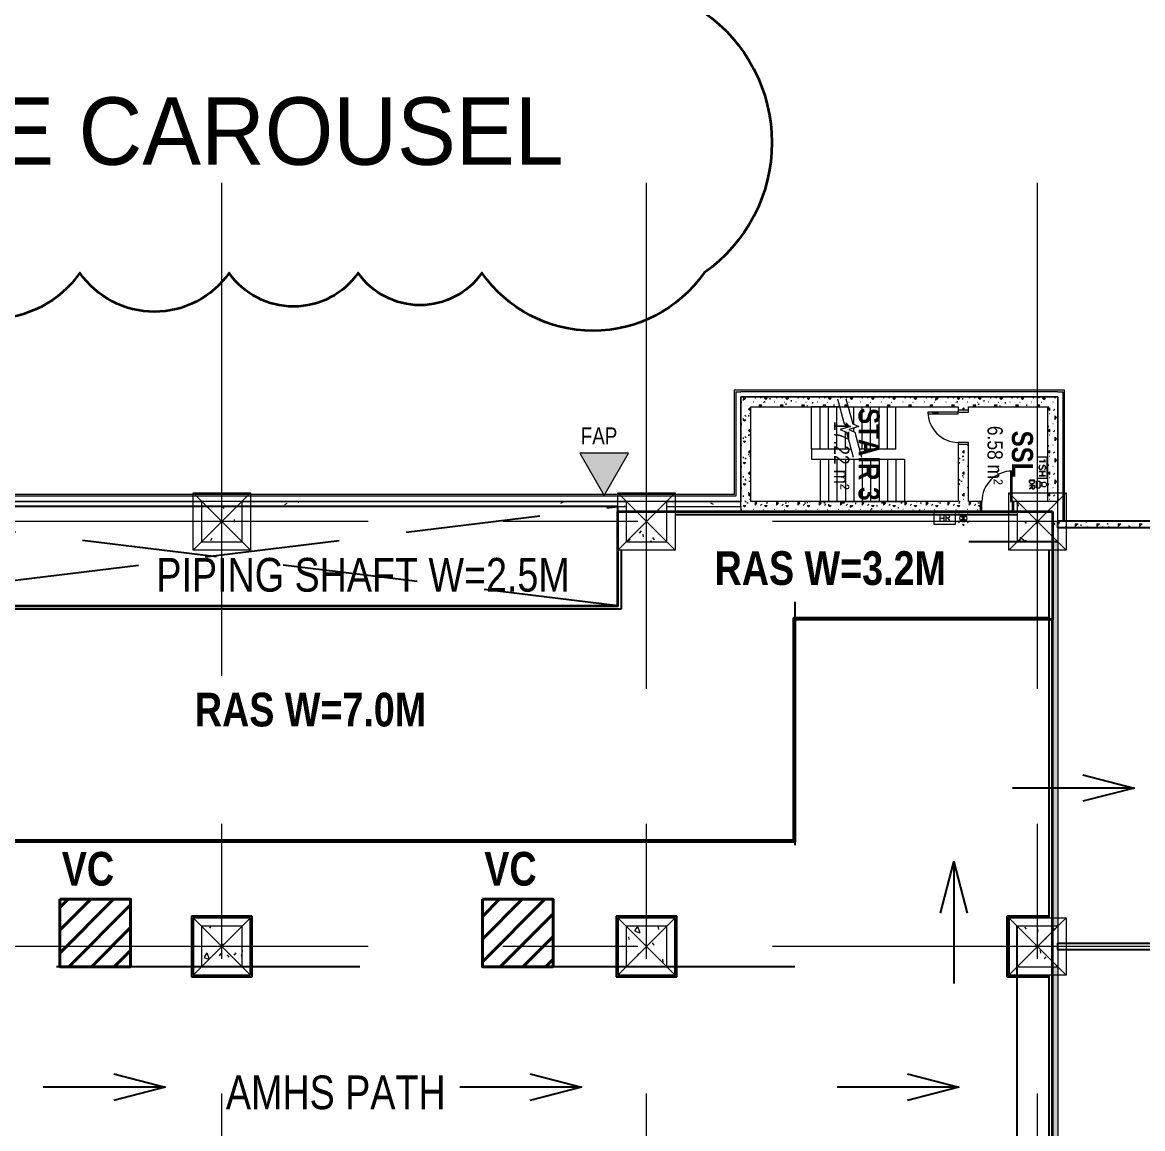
# Model space of a CAD drawing. Extents: x -14231 to 516634, y -267190 to 70805.
# Drawn here: x 451998 to 485231, y -78894 to -46091 of the extents above; entities that cross this region are included whole.
import ezdxf

# ---------------------------------------------------------------- set-up
doc = ezdxf.new("R2010")
doc.units = 0
doc.header["$LTSCALE"] = 8
for name, pattern in [('IDA - Grid Line', [3500, 2000, -500, 500, -500]), ('IDA - Hidden 065', [537.5, 375, -162.5]), ('IDA - Hidden 2-1', [750, 500, -250]), ('Overhead', [992.1875, 595.3125, -396.875])]:
    doc.linetypes.add(name, pattern=pattern)
doc.layers.get('0').update_dxf_attribs({"color": 1, "linetype": 'CONTINUOUS'})
for name, color, linetype in [('0-1.7M Column', 254, 'CONTINUOUS'), ('0-T100单抗岩棉库板H10000', 21, 'CONTINUOUS'), ('0-T100非抗岩棉库板H10000', 1, 'CONTINUOUS'), ('0-T50单抗铝蜂巢库板H5000', 3, 'CONTINUOUS'), ('00-MEP Layout', 7, 'CONTINUOUS'), ('Ceiling FL+5000', 150, 'CONTINUOUS'), ('CTCI', 4, 'CONTINUOUS')]:
    doc.layers.add(name, color=color, linetype=linetype)
for name, color, linetype, lineweight in [('A-_--------_-D0', 7, 'CONTINUOUS', 9), ('A-_--------_A', 7, 'CONTINUOUS', 9), ('A-_ANOTGRID_E', 7, 'CONTINUOUS', 9), ('A-_DOOR----_E', 7, 'CONTINUOUS', 9), ('A-_FIREEQPM_E', 7, 'CONTINUOUS', 9), ('A-_FLOR----_E', 7, 'CONTINUOUS', 9), ('A-_ROOMNAME_A', 7, 'CONTINUOUS', 9), ('A-_STRC----_E', 7, 'CONTINUOUS', 9), ('A-_WALL----_E', 7, 'CONTINUOUS', 9), ('A-_WALL----_H', 7, 'CONTINUOUS', 9), ('A-COLN----_E', 7, 'CONTINUOUS', 9), ('A-COLN----_E1', 7, 'CONTINUOUS', 9), ('Mechanical Equipment', 7, 'CONTINUOUS', 9)]:
    doc.layers.add(name, color=color, linetype=linetype, lineweight=lineweight)
doc.styles.add('Arial', font='arial.ttf', dxfattribs={"width": 0.8, "height": 0.25})
doc.styles.add('Arial Narrow', font='ARIALN.TTF', dxfattribs={"height": 0.2})
doc.styles.add('Arial Narrow_2', font='ARIALN.TTF', dxfattribs={"width": 0.8, "height": 0.22})
doc.styles.add('Arial Narrow_3', font='ARIALN.TTF', dxfattribs={"height": 0.35})
doc.styles.add('Arial Narrow_B_3', font='ARIALNB.TTF', dxfattribs={"height": 2.6})
doc.styles.add('Site Area', font='arial.ttf', dxfattribs={"width": 0.8})
doc.dimstyles.new('IDA_-_Arial_-_2_5mm_-_Black_-_Diagonal', dxfattribs={"dimscale": 304.8, "dimtxt": 639.644359, "dimasz": 0.82021, "dimexe": 0.82021, "dimexo": 0.82021, "dimgap": 0, "dimtad": 1, "dimdec": 0, "dimzin": 0, "dimdsep": 46, "dimtxsty": 'Arial Narrow_2', "dimblk1": 'OBLIQUE', "dimblk2": 'OBLIQUE', "dimsah": 1, "dimcen": 0.09, "dimdle": 0.82021, "dimazin": 0, "dimtfac": 1, "dimtdec": 4, "dimtix": 1, "dimtmove": 0, "dimatfit": 3, "dimfxl": 1, "dimtvp": 1, "dimtolj": 1, "dimtzin": 0, "dimarcsym": 2})
pattern_1 = [(270, (69356.9, 806163.47), (508, -2032), [83.82, -1440.18, 83.82, -1440.18, -8128]), (270, (69356.9, 806163.47), (508, -2032), [-3048, 83.82, -2964.18, 83.82, -1440.18, -3556]), (270, (69356.9, 806163.47), (508, -2032), [-7620, 83.82, -932.18, 83.82, -2456.18]), (30, (69610.9, 805401.47), (1505.76362, 1455.9409), [83.82, -1440.18, 83.82, -1440.18, -8128]), (30, (69610.9, 805401.47), (1505.76362, 1455.9409), [-3048, 83.82, -2964.18, 83.82, -1440.18, -3556]), (30, (69610.9, 805401.47), (1505.76362, 1455.9409), [-7620, 83.82, -932.18, 83.82, -2456.18]), (150, (70626.9, 805147.47), (-2013.76362, 576.0591), [83.82, -1440.18, 83.82, -1440.18, -8128]), (150, (70626.9, 805147.47), (-2013.76362, 576.0591), [-3048, 83.82, -2964.18, 83.82, -1440.18, -3556]), (150, (70626.9, 805147.47), (-2013.76362, 576.0591), [-7620, 83.82, -932.18, 83.82, -2456.18])]
pattern_2 = [(270, (69356.9, 806163.47), (635, -635), [79.375, -555.625]), (360, (69356.9, 806163.47), (635, 635), [79.375, -555.625]), (45, (69356.9, 806084.1), (1e-13, 635.00027), [112.253, -785.772]), (270, (69714.1, 806084.1), (635, -635), [79.375, -555.625]), (315, (69674.4, 806044.4), (635.00027, -1e-13), [56.127, -841.899]), (45, (69674.4, 806044.4), (1e-13, 635.00027), [56.127, -841.899]), (270, (69872.84, 805845.97), (635, -635), [112.253, -522.747]), (315, (69872.84, 805845.97), (635.00027, -1e-13), [79.375, -818.651]), (45, (69872.84, 805733.7), (1e-13, 635.00027), [79.375, -818.651]), (360, (69515.66, 805726.9), (635, 635), [79.375, -555.625]), (315, (69515.66, 805726.9), (635.00027, -1e-13), [56.127, -841.899]), (45, (69555.34, 805687.2), (1e-13, 635.00027), [56.127, -841.899]), (270, (69515.66, 806084.1), (635, -635), [39.687, -531.812]), (270, (69674.4, 805607.84), (635, -635), [39.687, -531.812]), (360, (69753.8, 805806.3), (635, 635), [39.687, -531.813]), (45, (69396.6, 805726.9), (1e-13, 635.00027), [56.127, -841.899]), (45, (69833.16, 806004.7), (1e-13, 635.00027), [56.127, -841.899]), (315, (69565.27, 805865.8), (635.00027, -1e-13), [56.127, -841.899]), (360, (69436.3, 805945.2), (635, 635), [9.922, -625.078]), (360, (69704.2, 805915.4), (635, 635), [9.922, -625.078]), (360, (69813.3, 805617.76), (635, 635), [9.922, -625.078]), (360, (69476, 805607.84), (635, 635), [9.922, -625.078])]

# ---------------------------------------------------------------- blocks, each defined once
blk = doc.blocks.new('IDA - Rectangle Column - 1200W X 1200D-10000915-PH1 LEVEL 3 - PROBE')
at = {"layer": 'A-COLN----_E1'}
h = blk.add_hatch(dxfattribs=at)
h.set_pattern_fill('FP_58', color=256, style=0, pattern_type=2)
h.set_pattern_definition([(50, (-867057.2, -412756.1), (1821.8403, -159.3907), [190.5, -2095.5]), (355, (-867057.2, -412756.1), (-352.428, 1910.5674), [152.4, -1676.4]), (100.451, (-866905.4, -412769.4), (1469.4262, 1751.166), [161.9, -1780.901]), (46.184, (-867057.2, -412248.1), (2710.791, -420.428), [285.75, -3143.25]), (96.636, (-866831.3, -412283.2), (2374.0256, 2474.276), [242.85, -2671.351]), (351.184, (-867057.2, -412248), (2374.05, 2474.2525), [228.6, -2514.6]), (21, (-866803.2, -412375.1), (1516.1442, -1022.6516), [190.5, -2095.5]), (326, (-866803.2, -412375.1), (618.021, 1841.8805), [152.4, -1676.4]), (71.451, (-866676.8, -412460.3), (2134.1713, 819.2124), [161.9, -1780.901]), (37.5, (-867057.2, -412756.1), (30.88603, 845.5504), [83.82, -1572.26, 83.82, -3300.73]), (37.5, (-867057.2, -412756.1), (30.88603, 845.5504), [-1739.9, -1617.98, 83.82, -1598.93]), (7.5, (-867057.2, -412756.1), (668.1966, 1001.80575), [83.82, -886.46, 83.82, -1534.16, -641.35]), (7.5, (-867057.2, -412756.1), (668.1966, 1001.80575), [-2588.26, 83.82, -557.53]), (327.5, (-867623.6, -412756.1), (1355.90933, -57.2896), [83.82, -551.18, 83.82, -4526.28]), (327.5, (-867623.6, -412756.1), (1355.90933, -57.2896), [-718.82, -1897.38, 83.82, -2545.08]), (317.5, (-867877.6, -412756.1), (1481.2932, 254.2664), [83.82, -741.68, 83.82, -3098.8]), (317.5, (-867877.6, -412756.1), (1481.2932, 254.2664), [-909.32, -1231.9, 83.82, -1783.08])])
h.paths.add_polyline_path([(600, -600), (600, 600), (-600, 600), (-600, -600), (-271, -600)])
at = {"layer": 'A-COLN----_E'}
for p, q in [((-20, 600), (-600, 600)), ((-600, 600), (-600, -600)), ((600, -600), (600, 600)), ((-600, -600), (600, -600))]:
    blk.add_line(p, q, dxfattribs=at)
blk = doc.blocks.new('IDA - Rectangle Column - 1200W X 1200D-V63-PH1 LEVEL 3 - PROBE')
at = {"layer": 'A-COLN----_E1'}
h = blk.add_hatch(dxfattribs=at)
h.set_pattern_fill('FP_59', color=256, style=0, pattern_type=2)
h.set_pattern_definition([(50, (-879657.2, -412756.1), (1821.8403, -159.3907), [190.5, -2095.5]), (355, (-879657.2, -412756.1), (-352.428, 1910.5674), [152.4, -1676.4]), (100.451, (-879505.4, -412769.4), (1469.4262, 1751.166), [161.9, -1780.901]), (46.184, (-879657.2, -412248.1), (2710.791, -420.428), [285.75, -3143.25]), (96.636, (-879431.3, -412283.2), (2374.0256, 2474.276), [242.85, -2671.351]), (351.184, (-879657.2, -412248), (2374.05, 2474.2525), [228.6, -2514.6]), (21, (-879403.2, -412375.1), (1516.1442, -1022.6516), [190.5, -2095.5]), (326, (-879403.2, -412375.1), (618.021, 1841.8805), [152.4, -1676.4]), (71.451, (-879276.8, -412460.3), (2134.1713, 819.2124), [161.9, -1780.901]), (37.5, (-879657.2, -412756.1), (30.88603, 845.5504), [83.82, -1572.26, 83.82, -3300.73]), (37.5, (-879657.2, -412756.1), (30.88603, 845.5504), [-1739.9, -1617.98, 83.82, -1598.93]), (7.5, (-879657.2, -412756.1), (668.1966, 1001.80575), [83.82, -886.46, 83.82, -1534.16, -641.35]), (7.5, (-879657.2, -412756.1), (668.1966, 1001.80575), [-2588.26, 83.82, -557.53]), (327.5, (-880223.6, -412756.1), (1355.90933, -57.2896), [83.82, -551.18, 83.82, -4526.28]), (327.5, (-880223.6, -412756.1), (1355.90933, -57.2896), [-718.82, -1897.38, 83.82, -2545.08]), (317.5, (-880477.6, -412756.1), (1481.2932, 254.2664), [83.82, -741.68, 83.82, -3098.8]), (317.5, (-880477.6, -412756.1), (1481.2932, 254.2664), [-909.32, -1231.9, 83.82, -1783.08])])
h.paths.add_polyline_path([(600, -600), (600, 600), (-600, 600), (-600, -600)])
at = {"layer": 'A-COLN----_E'}
for p, q in [((-600, 600), (-600, -600)), ((600, -600), (600, 600)), ((-600, -600), (600, -600))]:
    blk.add_line(p, q, dxfattribs=at)
blk = doc.blocks.new('IDA - Rectangle Column - 1200W X 1200D-V64-PH1 LEVEL 3 - PROBE')
at = {"layer": 'A-COLN----_E1'}
h = blk.add_hatch(dxfattribs=at)
h.set_pattern_fill('FP_60', color=256, style=0, pattern_type=2)
h.set_pattern_definition([(50, (-867057.2, -401156.1), (1821.8403, -159.3907), [190.5, -2095.5]), (355, (-867057.2, -401156.1), (-352.428, 1910.5674), [152.4, -1676.4]), (100.451, (-866905.4, -401169.4), (1469.4262, 1751.166), [161.9, -1780.901]), (46.184, (-867057.2, -400648.1), (2710.791, -420.428), [285.75, -3143.25]), (96.636, (-866831.3, -400683.2), (2374.0256, 2474.276), [242.85, -2671.351]), (351.184, (-867057.2, -400648), (2374.05, 2474.2525), [228.6, -2514.6]), (21, (-866803.2, -400775.1), (1516.1442, -1022.6516), [190.5, -2095.5]), (326, (-866803.2, -400775.1), (618.021, 1841.8805), [152.4, -1676.4]), (71.451, (-866676.8, -400860.3), (2134.1713, 819.2124), [161.9, -1780.901]), (37.5, (-867057.2, -401156.1), (30.88603, 845.5504), [83.82, -1572.26, 83.82, -3300.73]), (37.5, (-867057.2, -401156.1), (30.88603, 845.5504), [-1739.9, -1617.98, 83.82, -1598.93]), (7.5, (-867057.2, -401156.1), (668.1966, 1001.80575), [83.82, -886.46, 83.82, -1534.16, -641.35]), (7.5, (-867057.2, -401156.1), (668.1966, 1001.80575), [-2588.26, 83.82, -557.53]), (327.5, (-867623.6, -401156.1), (1355.90933, -57.2896), [83.82, -551.18, 83.82, -4526.28]), (327.5, (-867623.6, -401156.1), (1355.90933, -57.2896), [-718.82, -1897.38, 83.82, -2545.08]), (317.5, (-867877.6, -401156.1), (1481.2932, 254.2664), [83.82, -741.68, 83.82, -3098.8]), (317.5, (-867877.6, -401156.1), (1481.2932, 254.2664), [-909.32, -1231.9, 83.82, -1783.08])])
h.paths.add_polyline_path([(600, -600), (600, 600), (-600, 600), (-600, -600)])
at = {"layer": 'A-COLN----_E'}
for p, q in [((600, 600), (-600, 600)), ((-600, 600), (-600, -600)), ((600, -600), (600, 600)), ((-600, -600), (600, -600))]:
    blk.add_line(p, q, dxfattribs=at)
blk = doc.blocks.new('IDA - Rectangle Column - 1200W X 1200D-V65-PH1 LEVEL 3 - PROBE')
at = {"layer": 'A-COLN----_E1'}
h = blk.add_hatch(dxfattribs=at)
h.set_pattern_fill('FP_61', color=256, style=0, pattern_type=2)
h.set_pattern_definition([(50, (-879657.2, -401156.1), (1821.8403, -159.3907), [190.5, -2095.5]), (355, (-879657.2, -401156.1), (-352.428, 1910.5674), [152.4, -1676.4]), (100.451, (-879505.4, -401169.4), (1469.4262, 1751.166), [161.9, -1780.901]), (46.184, (-879657.2, -400648.1), (2710.791, -420.428), [285.75, -3143.25]), (96.636, (-879431.3, -400683.2), (2374.0256, 2474.276), [242.85, -2671.351]), (351.184, (-879657.2, -400648), (2374.05, 2474.2525), [228.6, -2514.6]), (21, (-879403.2, -400775.1), (1516.1442, -1022.6516), [190.5, -2095.5]), (326, (-879403.2, -400775.1), (618.021, 1841.8805), [152.4, -1676.4]), (71.451, (-879276.8, -400860.3), (2134.1713, 819.2124), [161.9, -1780.901]), (37.5, (-879657.2, -401156.1), (30.88603, 845.5504), [83.82, -1572.26, 83.82, -3300.73]), (37.5, (-879657.2, -401156.1), (30.88603, 845.5504), [-1739.9, -1617.98, 83.82, -1598.93]), (7.5, (-879657.2, -401156.1), (668.1966, 1001.80575), [83.82, -886.46, 83.82, -1534.16, -641.35]), (7.5, (-879657.2, -401156.1), (668.1966, 1001.80575), [-2588.26, 83.82, -557.53]), (327.5, (-880223.6, -401156.1), (1355.90933, -57.2896), [83.82, -551.18, 83.82, -4526.28]), (327.5, (-880223.6, -401156.1), (1355.90933, -57.2896), [-718.82, -1897.38, 83.82, -2545.08]), (317.5, (-880477.6, -401156.1), (1481.2932, 254.2664), [83.82, -741.68, 83.82, -3098.8]), (317.5, (-880477.6, -401156.1), (1481.2932, 254.2664), [-909.32, -1231.9, 83.82, -1783.08])])
h.paths.add_polyline_path([(600, -600), (600, 600), (-600, 600), (-600, -600)])
at = {"layer": 'A-COLN----_E'}
for p, q in [((600, 600), (-600, 600)), ((-600, 600), (-600, -600)), ((600, -600), (600, 600)), ((-600, -600), (600, -600))]:
    blk.add_line(p, q, dxfattribs=at)
blk = doc.blocks.new('IDA - Rectangle Column - 1200W X 1200D-V66-PH1 LEVEL 3 - PROBE')
at = {"layer": 'A-COLN----_E1'}
h = blk.add_hatch(dxfattribs=at)
h.set_pattern_fill('FP_62', color=256, style=0, pattern_type=2)
h.set_pattern_definition([(50, (-867057.2, -388556.1), (1821.8403, -159.3907), [190.5, -2095.5]), (355, (-867057.2, -388556.1), (-352.428, 1910.5674), [152.4, -1676.4]), (100.451, (-866905.4, -388569.4), (1469.4262, 1751.166), [161.9, -1780.901]), (46.184, (-867057.2, -388048.1), (2710.791, -420.428), [285.75, -3143.25]), (96.636, (-866831.3, -388083.2), (2374.0256, 2474.276), [242.85, -2671.351]), (351.184, (-867057.2, -388048), (2374.05, 2474.2525), [228.6, -2514.6]), (21, (-866803.2, -388175.1), (1516.1442, -1022.6516), [190.5, -2095.5]), (326, (-866803.2, -388175.1), (618.021, 1841.8805), [152.4, -1676.4]), (71.451, (-866676.8, -388260.3), (2134.1713, 819.2124), [161.9, -1780.901]), (37.5, (-867057.2, -388556.1), (30.88603, 845.5504), [83.82, -1572.26, 83.82, -3300.73]), (37.5, (-867057.2, -388556.1), (30.88603, 845.5504), [-1739.9, -1617.98, 83.82, -1598.93]), (7.5, (-867057.2, -388556.1), (668.1966, 1001.80575), [83.82, -886.46, 83.82, -1534.16, -641.35]), (7.5, (-867057.2, -388556.1), (668.1966, 1001.80575), [-2588.26, 83.82, -557.53]), (327.5, (-867623.6, -388556.1), (1355.90933, -57.2896), [83.82, -551.18, 83.82, -4526.28]), (327.5, (-867623.6, -388556.1), (1355.90933, -57.2896), [-718.82, -1897.38, 83.82, -2545.08]), (317.5, (-867877.6, -388556.1), (1481.2932, 254.2664), [83.82, -741.68, 83.82, -3098.8]), (317.5, (-867877.6, -388556.1), (1481.2932, 254.2664), [-909.32, -1231.9, 83.82, -1783.08])])
h.paths.add_polyline_path([(600, -600), (600, 600), (-600, 600), (-600, -600)])
at = {"layer": 'A-COLN----_E'}
for p, q in [((600, 600), (-600, 600)), ((-600, 600), (-600, -600)), ((600, -600), (600, 600)), ((-600, -600), (600, -600))]:
    blk.add_line(p, q, dxfattribs=at)
blk = doc.blocks.new('IDA - Rectangle Column - 1200W X 1200D-V67-PH1 LEVEL 3 - PROBE')
at = {"layer": 'A-COLN----_E1'}
h = blk.add_hatch(dxfattribs=at)
h.set_pattern_fill('FP_63', color=256, style=0, pattern_type=2)
h.set_pattern_definition([(50, (-879657.2, -388556.1), (1821.8403, -159.3907), [190.5, -2095.5]), (355, (-879657.2, -388556.1), (-352.428, 1910.5674), [152.4, -1676.4]), (100.451, (-879505.4, -388569.4), (1469.4262, 1751.166), [161.9, -1780.901]), (46.184, (-879657.2, -388048.1), (2710.791, -420.428), [285.75, -3143.25]), (96.636, (-879431.3, -388083.2), (2374.0256, 2474.276), [242.85, -2671.351]), (351.184, (-879657.2, -388048), (2374.05, 2474.2525), [228.6, -2514.6]), (21, (-879403.2, -388175.1), (1516.1442, -1022.6516), [190.5, -2095.5]), (326, (-879403.2, -388175.1), (618.021, 1841.8805), [152.4, -1676.4]), (71.451, (-879276.8, -388260.3), (2134.1713, 819.2124), [161.9, -1780.901]), (37.5, (-879657.2, -388556.1), (30.88603, 845.5504), [83.82, -1572.26, 83.82, -3300.73]), (37.5, (-879657.2, -388556.1), (30.88603, 845.5504), [-1739.9, -1617.98, 83.82, -1598.93]), (7.5, (-879657.2, -388556.1), (668.1966, 1001.80575), [83.82, -886.46, 83.82, -1534.16, -641.35]), (7.5, (-879657.2, -388556.1), (668.1966, 1001.80575), [-2588.26, 83.82, -557.53]), (327.5, (-880223.6, -388556.1), (1355.90933, -57.2896), [83.82, -551.18, 83.82, -4526.28]), (327.5, (-880223.6, -388556.1), (1355.90933, -57.2896), [-718.82, -1897.38, 83.82, -2545.08]), (317.5, (-880477.6, -388556.1), (1481.2932, 254.2664), [83.82, -741.68, 83.82, -3098.8]), (317.5, (-880477.6, -388556.1), (1481.2932, 254.2664), [-909.32, -1231.9, 83.82, -1783.08])])
h.paths.add_polyline_path([(600, -600), (600, 600), (-600, 600), (-600, -600)])
at = {"layer": 'A-COLN----_E'}
for p, q in [((600, 600), (-600, 600)), ((-600, 600), (-600, -600)), ((600, -600), (600, 600)), ((-600, -600), (600, -600))]:
    blk.add_line(p, q, dxfattribs=at)
blk = doc.blocks.new('IDA - F - Single - Swing - VP - 1000L X 2200H - DOOR TYPE - FIRE RATING-9847813-PH1 LEVEL 3 - PROBE')
at = {"layer": 'A-_DOOR----_E'}
for p, q in [((450, 1050), (400, 1050)), ((400, 1050), (400, 150)), ((450, 150), (450, 1050)), ((400, 900), (450, 900)), ((400, 875), (450, 875)), ((400, 775), (450, 775)), ((400, 750), (450, 750)), ((425, 875), (425, 775)), ((-450, 150), (-500, 150)), ((-500, 150), (-500, -150)), ((-450, -150), (-450, 150)), ((400, 150), (450, 150)), ((500, 150), (450, 150)), ((450, 150), (450, -150)), ((500, -150), (500, 150)), ((-500, -150), (-450, -150)), ((450, -150), (500, -150))]:
    blk.add_line(p, q, dxfattribs=at)
blk.add_arc((450, 150), 900, 90, 180, dxfattribs=at)
blk.add_arc((450, 150), 900, 90, 180, dxfattribs=at)
blk = doc.blocks.new('IDA - Dry _ Wet Riser - Dry Riser-9858623-PH1 LEVEL 3 - PROBE')
at = {"layer": 'A-_--------_-D0'}
for p, q in [((-95, -330), (-95, -235)), ((-95, -235), (95, -235)), ((95, -330), (-95, -330)), ((-50, -149), (-50, -235)), ((50, -149), (50, -235)), ((95, -330), (95, -235)), ((-72, -388), (-124, -388)), ((-124, -388), (-124, -542)), ((-124, -542), (-72, -542)), ((-121, -538), (-121, -392)), ((-121, -392), (-72, -392)), ((-72, -538), (-121, -538)), ((-50, -395), (-72, -388)), ((-72, -392), (-52, -399)), ((-52, -531), (-72, -538)), ((-72, -542), (-50, -535)), ((-52, -399), (-38, -413)), ((-38, -517), (-52, -531)), ((-35, -410), (-50, -395)), ((-50, -535), (-35, -520)), ((-38, -413), (-31, -426)), ((-31, -504), (-38, -517)), ((-28, -425), (-35, -410)), ((-35, -520), (-28, -505)), ((-31, -426), (-24, -447)), ((-24, -483), (-31, -504)), ((-21, -447), (-28, -425)), ((-28, -505), (-21, -483)), ((-24, -447), (-24, -483)), ((-21, -483), (-21, -447)), ((95, -388), (29, -388)), ((29, -388), (29, -540)), ((29, -540), (32, -540)), ((32, -460), (32, -392)), ((32, -392), (94, -392)), ((94, -460), (32, -460)), ((32, -540), (32, -463)), ((32, -463), (79, -463)), ((79, -463), (129, -540)), ((132, -539), (83, -462)), ((83, -462), (95, -462)), ((94, -392), (115, -399)), ((115, -453), (94, -460)), ((117, -395), (95, -388)), ((95, -462), (117, -455)), ((115, -399), (122, -405)), ((122, -446), (115, -453)), ((124, -402), (117, -395)), ((117, -455), (124, -447)), ((122, -405), (128, -419)), ((128, -432), (122, -446)), ((132, -417), (124, -402)), ((124, -447), (132, -433)), ((128, -419), (128, -432)), ((129, -540), (132, -539)), ((132, -433), (132, -417))]:
    blk.add_line(p, q, dxfattribs=at)
blk.add_circle((0, -100), 70, dxfattribs=at)
blk = doc.blocks.new('IDA - Standby Hose - Single SH w Box-9858608-PH1 LEVEL 3 - PROBE')
at = {"layer": 'A-_--------_-D0'}
for p, q in [((-324, -296), (-324, -19)), ((-324, -19), (324, -19)), ((324, -296), (-324, -296)), ((-211, -89), (-228, -98)), ((-228, -98), (-226, -101)), ((-226, -101), (-208, -92)), ((-184, -62), (-211, -89)), ((-208, -92), (-185, -69)), ((-185, -69), (-185, -250)), ((-185, -250), (-181, -250)), ((-181, -62), (-184, -62)), ((-181, -250), (-181, -62)), ((-49, -71), (-68, -90)), ((-68, -90), (-68, -109)), ((-68, -109), (-59, -128)), ((-64, -223), (-67, -226)), ((-67, -226), (-49, -244)), ((-64, -92), (-47, -75)), ((-64, -108), (-64, -92)), ((-55, -125), (-64, -108)), ((-47, -241), (-64, -223)), ((-59, -128), (-49, -137)), ((-47, -134), (-55, -125)), ((-22, -62), (-49, -71)), ((-49, -137), (-31, -146)), ((-49, -244), (-22, -253)), ((-47, -75), (-22, -66)), ((-30, -142), (-47, -134)), ((-22, -249), (-47, -241)), ((-31, -146), (22, -164)), ((23, -160), (-30, -142)), ((14, -62), (-22, -62)), ((-22, -66), (13, -66)), ((13, -249), (-22, -249)), ((-22, -253), (14, -253)), ((13, -66), (39, -75)), ((39, -241), (13, -249)), ((41, -71), (14, -62)), ((14, -253), (41, -244)), ((22, -164), (39, -173)), ((41, -169), (23, -160)), ((39, -75), (56, -92)), ((39, -173), (47, -181)), ((55, -224), (39, -241)), ((59, -89), (41, -71)), ((50, -179), (41, -169)), ((41, -244), (59, -225)), ((47, -181), (55, -198)), ((59, -197), (50, -179)), ((55, -198), (55, -224)), ((56, -92), (59, -89)), ((59, -225), (59, -197)), ((115, -65), (111, -65)), ((111, -65), (111, -250)), ((111, -250), (115, -250)), ((115, -151), (115, -65)), ((243, -151), (115, -151)), ((115, -250), (115, -155)), ((115, -155), (243, -155)), ((247, -65), (243, -65)), ((243, -65), (243, -151)), ((243, -155), (243, -250)), ((243, -250), (247, -250)), ((247, -250), (247, -65)), ((324, -19), (324, -296))]:
    blk.add_line(p, q, dxfattribs=at)
blk = doc.blocks.new('IDA - Hosereel - HoseReel w Box-9858638-PH1 LEVEL 3 - PROBE')
at = {"layer": 'A-_--------_-D0'}
for p, q in [((-313, -388), (-313, -12)), ((-313, -12), (312, -12)), ((-145, -100), (-145, -300)), ((-145, -195), (-32, -195)), ((-32, -100), (-32, -300)), ((33, -100), (99, -100)), ((33, -100), (33, -300)), ((99, -195), (33, -195)), ((90, -195), (146, -300)), ((312, -12), (312, -388)), ((312, -388), (-313, -388))]:
    blk.add_line(p, q, dxfattribs=at)
blk.add_arc((99, -148), 47.6, 270, 90, dxfattribs=at)
blk = doc.blocks.new('IDA - Fire Extinguisher Fix Text - 4kg ABC-9858651-PH1 LEVEL 3 - PROBE')
at = {"layer": 'A-_--------_-D0'}
for points in [[(-71, -124), (0, -195), (71, -124), (50, -108), (26, -98), (0, -95), (-26, -98), (-50, -108)], [(-71, -266), (-50, -282), (-26, -292), (0, -295), (26, -292), (50, -282), (71, -266), (0, -195), (-50, -245)]]:
    blk.add_hatch(color=256, dxfattribs=at).paths.add_polyline_path(points)
for p, q in [((-141, -54), (0, -195)), ((-141, -336), (0, -195)), ((-71, -124), (0, -195)), ((-71, -124), (0, -195)), ((0, -195), (-71, -266)), ((141, -54), (0, -195)), ((0, -195), (71, -124)), ((0, -195), (71, -124)), ((141, -336), (0, -195)), ((71, -266), (0, -195)), ((7, -369), (-17, -404)), ((-17, -404), (7, -404)), ((-15, -403), (7, -371)), ((7, -403), (-15, -403)), ((8, -403), (7, -369)), ((7, -371), (7, -403)), ((7, -404), (8, -420)), ((8, -404), (20, -403)), ((20, -403), (8, -403)), ((8, -420), (8, -404))]:
    blk.add_line(p, q, dxfattribs=at)
blk.add_circle((0, -195), 100, dxfattribs=at)
for start, end in [(45, 135), (45, 135), (225, 315)]:
    blk.add_arc((0, -195), 100, start, end, dxfattribs=at)
blk = doc.blocks.new('1659_F10N-PROBE_A_PH2_R25_rvt-1-PH1 LEVEL 3 - PROBE')
at = {"layer": 'A-_WALL----_H', "true_color": 0x808080}
h = blk.add_hatch(dxfattribs=at)
h.set_pattern_fill('FP_107', color=8, style=0, pattern_type=2)
h.set_pattern_definition([(0, (0, 0), (635, 635), [79.375, -555.625]), (90, (0, 0), (-635, 635), [79.375, -555.625]), (135, (79.38, 0), (-635.00027, 0), [112.253, -785.772]), (0, (79.4, 357.2), (635, 635), [79.375, -555.625]), (45, (119.06, 317.5), (0, 635.00027), [56.127, -841.899]), (135, (119.06, 317.5), (-635.00027, 0), [56.127, -841.899]), (0, (317.5, 515.94), (635, 635), [112.253, -522.747]), (45, (317.5, 515.94), (0, 635.00027), [79.375, -818.651]), (135, (429.75, 515.94), (-635.00027, 0), [79.375, -818.651]), (90, (436.56, 158.75), (-635, 635), [79.375, -555.625]), (45, (436.56, 158.75), (0, 635.00027), [56.127, -841.899]), (135, (476.25, 198.44), (-635.00027, 0), [56.127, -841.899]), (0, (79.4, 158.75), (635, 635), [39.687, -531.812]), (0, (555.6, 317.5), (635, 635), [39.687, -531.812]), (90, (357.2, 396.9), (-635, 635), [39.687, -531.813]), (135, (436.56, 39.7), (-635.00027, 0), [56.127, -841.899]), (135, (158.75, 476.25), (-635.00027, 0), [56.127, -841.899]), (45, (297.66, 208.36), (0, 635.00027), [56.127, -841.899]), (90, (218.3, 79.4), (-635, 635), [9.922, -625.078]), (90, (248.05, 347.27), (-635, 635), [9.922, -625.078]), (90, (545.7, 456.4), (-635, 635), [9.922, -625.078]), (90, (555.6, 119.06), (-635, 635), [9.922, -625.078])])
h.paths.add_polyline_path([(867237, 413356), (867237, 424538), (867037, 424538), (867037, 413356)])
at = {"layer": 'A-_FLOR----_E'}
blk.add_line((867237, 413356), (889037, 413356), dxfattribs=at)
at = {"layer": 'A-_WALL----_E'}
for p, q in [((867037, 424538), (867037, 413356)), ((867237, 413356), (867237, 424538)), ((867037, 413356), (867237, 413356)), ((889037, 413256), (889237, 413256))]:
    blk.add_line(p, q, dxfattribs=at)
blk = doc.blocks.new('F10N-L30_PIPING SHAFT-01')
at = {"layer": 'CTCI', "color": 5, "linetype": 'IDA - Hidden 2-1'}
for p, q in [((2950, 54950), (0, 30800)), ((2950, 30800), (0, 54950)), ((2950, 17400), (0, 0)), ((2950, 0), (0, 17400))]:
    blk.add_line(p, q, dxfattribs=at)
at = {"layer": 'CTCI', "color": 5}
for points in [[(2950, 54950), (0, 54950), (0, 30800), (2950, 30800)], [(2950, 17400), (0, 17400), (0, 0), (2950, 0)]]:
    blk.add_lwpolyline(points, close=True, dxfattribs=at)
at = {"color": 5, "lineweight": 53, "char_height": 1000, "width": 12873.67, "attachment_point": 1, "rotation": 90, "style": 'Site Area'}
for insert in [(1528, 41260), (937, 3418)]:
    blk.add_mtext('PIPING SHAFT W=2.5M', dxfattribs=dict(at, insert=insert))
blk = doc.blocks.new('_Oblique')
at = {"color": 0, "linetype": 'ByBlock', "lineweight": -2}
blk.add_line((-0.5, -0.5), (0.5, 0.5), dxfattribs=at)
blk = doc.blocks.new('A$Cdbe0066e')
at = {"lineweight": 40}
h = blk.add_hatch(dxfattribs=at)
h.set_pattern_fill('ANSI31', color=1, scale=150)
h.set_pattern_definition([(45, (-170200.37, 1667730.7), (-336.7596, 336.7596), [])])
h.paths.add_polyline_path([(0, 2000), (2100, 2000), (2100, 0), (0, 0)])
at = {"color": 3, "lineweight": 40}
blk.add_lwpolyline([(0, 2000), (2100, 2000), (2100, 0), (0, 0)], close=True, dxfattribs=at)
at = {"color": 4, "lineweight": 53, "insert": (58, 3405, 0), "char_height": 1000, "attachment_point": 1, "style": 'Site Area'}
blk.add_mtext_dynamic_manual_height_columns('{\\fArial|b1|i0|c0|p34;VC}', width=1894.61, gutter_width=24255, heights=[0], dxfattribs=at)
blk = doc.blocks.new('A$C3c950bc4')
at = {"layer": 'A-COLN----_E1', "color": 8, "lineweight": 9}
for p, q in [((850, 850), (-850, -850)), ((-850, 850), (850, -850)), ((13450, 850), (11750, -850)), ((11750, 850), (13450, -850))]:
    blk.add_line(p, q, dxfattribs=at)
for points in [[(-850, 850), (850, 850), (850, -850), (-850, -850)], [(11750, 850), (13450, 850), (13450, -850), (11750, -850)]]:
    blk.add_lwpolyline(points, close=True, dxfattribs=at)

msp = doc.modelspace()

# ---------------------------------------------------------------- hatches: boundary and pattern name
at = {"layer": 'A-_--------_A', "lineweight": 5, "true_color": 0xff0000}
msp.add_hatch(color=1, dxfattribs=at).paths.add_polyline_path([(468531.3, -58868.7), (469253, -60118.7), (469974.7, -58868.7)])
at = {"layer": 'A-_WALL----_H', "true_color": 0x808080}
h = msp.add_hatch(dxfattribs=at)
h.set_pattern_fill('FP_107', color=8, angle=-90, style=0, pattern_type=2)
h.set_pattern_definition(pattern_2)
h.paths.add_polyline_path([(473313, -57493.7), (473313, -60593.7), (473613, -60593.7), (473613, -57193.7), (473313, -57193.7)])
h = msp.add_hatch(dxfattribs=at)
h.set_pattern_fill('FP_107', color=8, angle=-90, style=0, pattern_type=2)
h.set_pattern_definition(pattern_2)
h.paths.add_polyline_path([(473613, -57493.7), (482413, -57493.7), (482413, -57193.7), (473613, -57193.7)])
h = msp.add_hatch(dxfattribs=at)
h.set_pattern_fill('FP_107', color=8, angle=-90, style=0, pattern_type=2)
h.set_pattern_definition(pattern_2)
h.paths.add_polyline_path([(482413, -60293.7), (482713, -60293.7), (482713, -57193.7), (482413, -57193.7), (482413, -58368.6)])
h = msp.add_hatch(dxfattribs=at)
h.set_pattern_fill('FP_107', color=8, angle=-90, style=0, pattern_type=2)
h.set_pattern_definition(pattern_2)
h.paths.add_polyline_path([(479763, -58593.7), (479763, -60293.7), (480063, -60293.7), (480063, -58593.7), (479913, -58593.7)])
h.paths.add_polyline_path([(479763, -57593.7), (480063, -57593.7), (480063, -57493.7), (479763, -57493.7)])
h = msp.add_hatch(dxfattribs=at)
h.set_pattern_fill('FP_1', color=8, angle=-90, style=0, pattern_type=2)
h.set_pattern_definition(pattern_1)
h.paths.add_polyline_path([(445913, -60293.7), (445913, -60443.7), (457313, -60443.7), (457313, -60293.7), (447504.1, -60293.7)])
h.paths.add_polyline_path([(458513, -60293.7), (458513, -60443.7), (469913, -60443.7), (469913, -60293.7), (462967.7, -60293.7)])
h.paths.add_polyline_path([(471113, -60293.7), (471113, -60443.7), (473313, -60443.7), (473313, -60293.7)])
h = msp.add_hatch(dxfattribs=at)
h.set_pattern_fill('FP_107', color=8, angle=-90, style=0, pattern_type=2)
h.set_pattern_definition(pattern_2)
h.paths.add_polyline_path([(473613, -60443.7), (473613, -60593.7), (480413, -60593.7), (480413, -60293.7), (473613, -60293.7)])
h.paths.add_polyline_path([(481413, -60293.7), (481413, -60593.7), (481513, -60593.7), (481513, -60293.7)])
h = msp.add_hatch(dxfattribs=at)
h.set_pattern_fill('FP_1', color=8, angle=-90, style=0, pattern_type=2)
h.set_pattern_definition(pattern_1)
h.paths.add_polyline_path([(482563, -127693.7), (482713, -127693.7), (482713, -124493.7), (482563, -124493.7)])
h.paths.add_polyline_path([(482563, -123293.7), (482713, -123293.7), (482713, -111893.7), (482563, -111893.7)])
h.paths.add_polyline_path([(482563, -110693.7), (482713, -110693.7), (482713, -99293.7), (482563, -99293.7)])
h.paths.add_polyline_path([(482563, -98093.7), (482713, -98093.7), (482713, -86693.7), (482563, -86693.7), (482563, -94441.7)])
h.paths.add_polyline_path([(482563, -85493.7), (482713, -85493.7), (482713, -83073.9), (482613, -83073.9), (482613, -82873.9), (482713, -82873.9), (482713, -74093.7), (482563, -74093.7), (482563, -83073.9)])
h.paths.add_polyline_path([(482563, -72893.7), (482713, -72893.7), (482713, -61493.7), (482563, -61493.7), (482563, -67386.9)])

# ---------------------------------------------------------------- linework, layer by layer
for points in [[(493894.7, -60873.9), (493894.7, -61073.9), (482713, -61073.9), (482713, -60873.9)], [(493994.7, -73393.7), (493994.7, -73593.7), (482713, -73593.7), (482713, -73393.7)]]:
    msp.add_lwpolyline(points, close=True)
at = {"linetype": 'IDA - Hidden 065', "ltscale": 3}
for points in [[(482713, -61493.7), (474913, -61493.7), (474913, -74093.7), (414713, -74093.7)], [(414713, -80693.7), (481513, -80693.7), (481513, -72893.7)]]:
    msp.add_lwpolyline(points, dxfattribs=at)
at = {"layer": '0-T100单抗岩棉库板H10000', "lineweight": -3}
for p, q in [((482463, -72643.7), (482463, -63793.7)), ((482563, -72643.7), (482563, -63793.7)), ((482463, -85243.7), (482463, -74343.7)), ((482563, -85243.7), (482563, -74343.7))]:
    msp.add_line(p, q, dxfattribs=at)
at = {"layer": '0-T100非抗岩棉库板H10000', "lineweight": -3}
for p, q in [((481513, -60593.7), (471363, -60593.7)), ((481513, -60693.7), (471363, -60693.7)), ((469663, -61743.7), (469663, -63393.7)), ((469763, -61743.7), (469763, -63493.7)), ((482463, -63793.7), (482463, -61743.7)), ((482563, -63793.7), (482563, -61743.7)), ((469663, -63393.7), (445513, -63393.7)), ((469763, -63493.7), (445613, -63493.7))]:
    msp.add_line(p, q, dxfattribs=at)
at = {"layer": '0-T50单抗铝蜂巢库板H5000', "lineweight": -3}
for p, q in [((482463, -63743.7), (474863, -63743.7)), ((474863, -63743.7), (474863, -70343.7)), ((482463, -63793.7), (474913, -63793.7)), ((474913, -63793.7), (474913, -70393.7)), ((474863, -70343.7), (449963, -70343.7)), ((474913, -70393.7), (450013, -70393.7)), ((458813, -72593.7), (457013, -72593.7)), ((457013, -72593.7), (457013, -74393.7)), ((458763, -72643.7), (457063, -72643.7)), ((457063, -72643.7), (457063, -74343.7)), ((458763, -74343.7), (458763, -72643.7)), ((458813, -74393.7), (458813, -72593.7)), ((471413, -72593.7), (469613, -72593.7)), ((469613, -72593.7), (469613, -74393.7)), ((471363, -72643.7), (469663, -72643.7)), ((469663, -72643.7), (469663, -74343.7)), ((471363, -74343.7), (471363, -72643.7)), ((471413, -74393.7), (471413, -72593.7)), ((482463, -72593.7), (481213, -72593.7)), ((481213, -72593.7), (481213, -74393.7)), ((482463, -72643.7), (481263, -72643.7)), ((481263, -72643.7), (481263, -74343.7)), ((457013, -74393.7), (458813, -74393.7)), ((457063, -74343.7), (458763, -74343.7)), ((469613, -74393.7), (471413, -74393.7)), ((469663, -74343.7), (471363, -74343.7)), ((481213, -74393.7), (482463, -74393.7)), ((481263, -74343.7), (482463, -74343.7))]:
    msp.add_line(p, q, dxfattribs=at)
at = {"layer": '00-MEP Layout', "color": 30, "lineweight": 35, "true_color": 0xf26722}
msp.add_lwpolyline([(472220.9, -45792.1, -0.5205671), (472220.9, -53520.2, -0.5205671), (465631.3, -53520.2, -0.5205671), (461957.9, -53520.2, -0.5205671), (458127.4, -53520.2, -0.5205671), (453703.2, -53520.2, -0.5205671), (448462.4, -53520.2, -0.5205671), (442508.9, -53520.2, -0.5205671), (436045.9, -53520.2, -0.5205671), (430455.9, -53520.2, -0.5205671), (425202.1, -53326.9, -0.5205671), (425202.1, -48445, -0.5205671), (425202.1, -42716.1, -0.5205671)], format="xyb", dxfattribs=at)
at = {"layer": 'A-_--------_A', "color": 1, "true_color": 0xff0000}
for p, q in [((469974.7, -58868.7), (468531.3, -58868.7)), ((468531.3, -58868.7), (469253, -60118.7)), ((469974.7, -58868.7), (468531.3, -58868.7)), ((468531.3, -58868.7), (469253, -60118.7)), ((469253, -60118.7), (469974.7, -58868.7)), ((469253, -60118.7), (469974.7, -58868.7))]:
    msp.add_line(p, q, dxfattribs=at)
at = {"layer": 'A-_ANOTGRID_E', "color": 8, "linetype": 'IDA - Grid Line', "true_color": 0x808080}
for p, q in [((457913, -149857.7), (457913, -50848.6)), ((470513, -149857.7), (470513, -50848.6)), ((482113, -149857.7), (482113, -50848.6)), ((490253.6, -60893.7), (402743.7, -60893.7)), ((490253.6, -73493.7), (402743.7, -73493.7))]:
    msp.add_line(p, q, dxfattribs=at)
at = {"layer": 'A-_STRC----_E', "linetype": 'Overhead'}
for p, q in [((476180.9, -57252.2), (476380.7, -57998)), ((473613, -57493.7), (475413, -57493.7)), ((473613, -60293.7), (473613, -57493.7)), ((475413, -58743.7), (475413, -57493.7)), ((476245.6, -57493.7), (475413, -57493.7)), ((475663, -58743.7), (475663, -57493.7)), ((475913, -58743.7), (475913, -57493.7)), ((476163, -58743.7), (476163, -57493.7)), ((476564, -58078.3), (476262.1, -58159.1)), ((476380.7, -57998), (476564, -58078.3)), ((476413, -58118.7), (476413, -58012.1)), ((476262.1, -58159.1), (476445.4, -58239.4)), ((476413, -58743.7), (476413, -58225.3)), ((476445.4, -58239.4), (476645.2, -58985.2)), ((475413, -58743.7), (475413, -59043.7)), ((476580.5, -58743.7), (475413, -58743.7)), ((475413, -59043.7), (475663, -59043.7)), ((475663, -59043.7), (475663, -60293.7)), ((475663, -59043.7), (478163, -59043.7)), ((475913, -59043.7), (475913, -60293.7)), ((476163, -59043.7), (476163, -60293.7)), ((476413, -59043.7), (476413, -60293.7)), ((476663, -59043.7), (476663, -60293.7)), ((476913, -59043.7), (476913, -60293.7)), ((477163, -59043.7), (477163, -60293.7)), ((477413, -59043.7), (477413, -60293.7)), ((477663, -59043.7), (477663, -60293.7)), ((477913, -59043.7), (477913, -60293.7)), ((478163, -59043.7), (478163, -60293.7)), ((475663, -60293.7), (473613, -60293.7)), ((475663, -60293.7), (478163, -60293.7))]:
    msp.add_line(p, q, dxfattribs=at)
at = {"layer": 'A-_STRC----_E'}
for p, q in [((476430.9, -57252.2), (476630.7, -57998)), ((476663, -58012.1), (476663, -57493.7)), ((476913, -58743.7), (476913, -57493.7)), ((477163, -58743.7), (477163, -57493.7)), ((477413, -58743.7), (477413, -57493.7)), ((477663, -58743.7), (477663, -57493.7)), ((477913, -58743.7), (477913, -57493.7)), ((476814, -58078.3), (476512.1, -58159.1)), ((476630.7, -57998), (476814, -58078.3)), ((476663, -58225.3), (476663, -58118.7)), ((476512.1, -58159.1), (476695.4, -58239.4)), ((476695.4, -58239.4), (476895.2, -58985.2)), ((476913, -58743.7), (476830.5, -58743.7)), ((477163, -58743.7), (476913, -58743.7)), ((477413, -58743.7), (477163, -58743.7)), ((477663, -58743.7), (477413, -58743.7)), ((477913, -58743.7), (477663, -58743.7))]:
    msp.add_line(p, q, dxfattribs=at)
at = {"layer": 'A-_WALL----_E'}
for p, q in [((473163, -56993.7), (473113, -56993.7)), ((473113, -56993.7), (473113, -60093.7)), ((473313, -56993.7), (473163, -56993.7)), ((473163, -57043.7), (473163, -60093.7)), ((473163, -57043.7), (473313, -57043.7)), ((482713, -56993.7), (473313, -56993.7)), ((482713, -57043.7), (473313, -57043.7)), ((482863, -56993.7), (482713, -56993.7)), ((482713, -57043.7), (482863, -57043.7)), ((482913, -56993.7), (482863, -56993.7)), ((482863, -57043.7), (482863, -60873.9)), ((482913, -60873.9), (482913, -56993.7)), ((473313, -60093.7), (473313, -57193.7)), ((473313, -57193.7), (482713, -57193.7)), ((473613, -57193.7), (473313, -57193.7)), ((473313, -57193.7), (473313, -60293.7)), ((482413, -57193.7), (473613, -57193.7)), ((482713, -57193.7), (482413, -57193.7)), ((482713, -57193.7), (482713, -60293.7)), ((482713, -60293.7), (482713, -57193.7)), ((473613, -60293.7), (473613, -57493.7)), ((473613, -57493.7), (479763, -57493.7)), ((479763, -57493.7), (479763, -57593.7)), ((480063, -57493.7), (482413, -57493.7)), ((480063, -57593.7), (480063, -57493.7)), ((482413, -57493.7), (482413, -60293.7)), ((479763, -58593.7), (479763, -60293.7)), ((480063, -60293.7), (480063, -58593.7)), ((473163, -60143.7), (406913, -60143.7)), ((469238.6, -60093.7), (450577.5, -60093.7)), ((473113, -60093.7), (469267.5, -60093.7)), ((473163, -60093.7), (473163, -60143.7)), ((473313, -60143.7), (473313, -60093.7)), ((473313, -60293.7), (473313, -60143.7)), ((445913, -60293.7), (457313, -60293.7)), ((457313, -60293.7), (445913, -60293.7)), ((458513, -60293.7), (469913, -60293.7)), ((469913, -60293.7), (458513, -60293.7)), ((458513, -60443.7), (469913, -60443.7)), ((471113, -60293.7), (473313, -60293.7)), ((473313, -60293.7), (471113, -60293.7)), ((471113, -60443.7), (473313, -60443.7)), ((473313, -60443.7), (473313, -60293.7)), ((473313, -60443.7), (473313, -60593.7)), ((479763, -60293.7), (473613, -60293.7)), ((480413, -60293.7), (480063, -60293.7)), ((481513, -60293.7), (481413, -60293.7)), ((473313, -60593.7), (473613, -60593.7)), ((473613, -60593.7), (480413, -60593.7)), ((481413, -60593.7), (481513, -60593.7)), ((482563, -61493.7), (482563, -72893.7)), ((445913, -63393.7), (457313, -63393.7)), ((482563, -74093.7), (482563, -85493.7))]:
    msp.add_line(p, q, dxfattribs=at)

# ---------------------------------------------------------------- block references
at = {"lineweight": 5, "rotation": 270}
msp.add_blockref('1659_F10N-PROBE_A_PH2_R25_rvt-1-PH1 LEVEL 3 - PROBE', (69356.9, 806163.5), dxfattribs=at)
at = {"color": 2, "lineweight": 40}
for p in [(453106.9, -74093.7), (465643.1, -74093.7)]:
    msp.add_blockref('A$Cdbe0066e', p, dxfattribs=at)
at = {"layer": '0-1.7M Column', "color": 30, "lineweight": 35, "true_color": 0xf26722, "rotation": 270}
for p in [(470513, -60893.7), (482113, -60893.7)]:
    msp.add_blockref('A$C3c950bc4', p, dxfattribs=at)
at = {"layer": 'A-_DOOR----_E', "lineweight": 9, "rotation": 89.99999999999999}
msp.add_blockref('IDA - F - Single - Swing - VP - 1000L X 2200H - DOOR TYPE - FIRE RATING-9847813-PH1 LEVEL 3 - PROBE', (479913, -58093.7), dxfattribs=at)
at = {"layer": 'A-_DOOR----_E', "lineweight": 9}
msp.add_blockref('IDA - F - Single - Swing - VP - 1000L X 2200H - DOOR TYPE - FIRE RATING-9847813-PH1 LEVEL 3 - PROBE', (480913, -60443.7), dxfattribs=at)
at = {"layer": 'A-_FIREEQPM_E', "lineweight": 9}
msp.add_blockref('IDA - Fire Extinguisher Fix Text - 4kg ABC-9858651-PH1 LEVEL 3 - PROBE', (479913, -60598.7), dxfattribs=at)
at = {"layer": 'A-COLN----_E1', "lineweight": 9, "rotation": 270}
for name, p in [('IDA - Rectangle Column - 1200W X 1200D-V66-PH1 LEVEL 3 - PROBE', (457913, -60893.7)), ('IDA - Rectangle Column - 1200W X 1200D-V64-PH1 LEVEL 3 - PROBE', (470513, -60893.7)), ('IDA - Rectangle Column - 1200W X 1200D-10000915-PH1 LEVEL 3 - PROBE', (482113, -60893.7)), ('IDA - Rectangle Column - 1200W X 1200D-V67-PH1 LEVEL 3 - PROBE', (457913, -73493.7)), ('IDA - Rectangle Column - 1200W X 1200D-V65-PH1 LEVEL 3 - PROBE', (470513, -73493.7)), ('IDA - Rectangle Column - 1200W X 1200D-V63-PH1 LEVEL 3 - PROBE', (482113, -73493.7))]:
    msp.add_blockref(name, p, dxfattribs=at)
at = {"layer": 'CTCI', "color": 5, "rotation": 270}
msp.add_blockref('F10N-L30_PIPING SHAFT-01', (414713, -60443.7), dxfattribs=at)
at = {"layer": 'Mechanical Equipment', "lineweight": 9, "rotation": 270}
for name, p in [('IDA - Standby Hose - Single SH w Box-9858608-PH1 LEVEL 3 - PROBE', (482413, -59293.7)), ('IDA - Dry _ Wet Riser - Dry Riser-9858623-PH1 LEVEL 3 - PROBE', (482413, -59793.7))]:
    msp.add_blockref(name, p, dxfattribs=at)
at = {"layer": 'Mechanical Equipment', "lineweight": 9}
msp.add_blockref('IDA - Hosereel - HoseReel w Box-9858638-PH1 LEVEL 3 - PROBE', (479363, -60593.7), dxfattribs=at)

# ---------------------------------------------------------------- texts
at = {"color": 2, "lineweight": 40, "insert": (433455, -48313.3, 0), "char_height": 2000, "attachment_point": 1, "style": 'Arial Narrow'}
msp.add_mtext_dynamic_manual_height_columns('{\\fPMingLiU|b0|i0|c0|p18;AMHS VEHICLE CAROUSEL}', width=38239.856, gutter_width=10000, heights=[0], dxfattribs=at)
at = {"color": 3, "lineweight": 53, "insert": (458035.5, -77318.6), "char_height": 1000, "width": 7027.147, "attachment_point": 1, "style": 'Site Area'}
msp.add_mtext('AMHS PATH', dxfattribs=at)
at = {"layer": 'A-_--------_A', "color": 1, "true_color": 0xff0000, "insert": (468561.9, -58103.1), "char_height": 500, "width": 1683.544, "attachment_point": 1, "style": 'Arial'}
msp.add_mtext('FAP', dxfattribs=at)
at = {"layer": 'A-_ROOMNAME_A', "attachment_point": 1, "rotation": 270}
for s, insert, char_height, width, style in [('STAIR 3', (477429.2, -57525.6), 625, 3327.003, 'Arial Narrow_B_3'), ('17.22 m²', (476530.6, -57914.4), 450, 2385.02, 'Arial Narrow_3'), ('6.58 m²', (481080.6, -58055.6), 450, 2044.303, 'Arial Narrow_3'), ('SSL', (481979.2, -58195.6), 625, 1703.586, 'Arial Narrow_B_3')]:
    msp.add_mtext(s, dxfattribs=dict(at, insert=insert, char_height=char_height, width=width, style=style))

# ---------------------------------------------------------------- leaders
at = {"layer": 'CTCI', "color": 1, "lineweight": 25}
for points in [[(484981.6, -68794.3), (481366.9, -68794.3)], [(479628.3, -70978.4), (479628.3, -74593.1)], [(456233.1, -77664.3), (452618.4, -77664.3)], [(468589.3, -77664.3), (464974.6, -77664.3)], [(479779.9, -77664.3), (476165.2, -77664.3)]]:
    msp.add_leader(points, dimstyle='IDA_-_Arial_-_2_5mm_-_Black_-_Diagonal', override={"dimasz": 5, "dimgap": 0, "dimtad": 0, "dimldrblk": 'Open30'}, dxfattribs=at)

# ---------------------------------------------------------------- next in the draw order: texts
at = {"layer": 'CTCI', "lineweight": 53, "insert": (457114.9, -65968.6, 0), "char_height": 1000, "attachment_point": 1, "style": 'Site Area', "bg_fill": 3, "box_fill_scale": 1.5, "bg_fill_color": 256, "bg_fill_transparency": 0}
msp.add_mtext_dynamic_manual_height_columns('{\\fArial|b1|i0|c0|p34;RAS W=7.0M}', width=7037.999, gutter_width=24254.8, heights=[0], dxfattribs=at)

# ---------------------------------------------------------------- next in the draw order: linework, layer by layer
at = {"layer": 'Ceiling FL+5000', "lineweight": -3}
msp.add_lwpolyline([(482463, -85193.7), (482463, -74393.7), (481213, -74393.7), (481213, -72593.7), (482463, -72593.7), (482463, -63793.7), (474913, -63793.7), (474913, -70393.7), (450013, -70393.7), (450013, -74093.7), (446213, -74093.7), (446213, -74393.7), (444413, -74393.7), (444413, -74093.7), (433613, -74093.7), (433613, -74393.7), (431813, -74393.7), (431813, -74093.7), (427613, -74093.7), (427613, -68393.7), (407163, -68393.7)], dxfattribs=at)
at = {"layer": 'CTCI', "color": 4, "lineweight": 35}
msp.add_lwpolyline([(482563, -60593.7), (482563, -63793.7), (474913, -63793.7), (474913, -70393.7), (450013, -70393.7), (450013, -74093.7), (427613, -74093.7), (427613, -68393.7), (414713, -68393.7), (414713, -63393.7), (432113, -63393.7), (432113, -68093.7), (445513, -68093.7), (445513, -63393.7), (469663, -63393.7), (469663, -60593.7), (482563, -60593.7)], dxfattribs=at)
at = {"layer": 'CTCI', "color": 2, "lineweight": 35}
msp.add_lwpolyline([(482563, -63793.7), (474913, -63793.7), (474913, -70393.7), (450013, -70393.7), (450013, -74093.7), (427613, -74093.7), (427613, -68393.7), (406913, -68393.7), (406913, -90493.7), (414713, -90493.7), (414713, -126993.7), (419513, -126993.7), (419513, -126993.7), (479313, -126993.7), (479313, -127693.7), (482563, -127693.7), (482563, -63793.7)], dxfattribs=at)

# ---------------------------------------------------------------- next in the draw order: block references
at = {"layer": '0-1.7M Column', "color": 30, "lineweight": 35, "true_color": 0xf26722, "rotation": 270}
msp.add_blockref('A$C3c950bc4', (457913, -60893.7), dxfattribs=at)

# ---------------------------------------------------------------- next in the draw order: texts
at = {"layer": 'CTCI', "lineweight": 53, "insert": (472533.6, -61772.7), "char_height": 1000, "attachment_point": 1, "style": 'Site Area', "bg_fill": 3, "box_fill_scale": 1.5, "bg_fill_color": 256, "bg_fill_transparency": 0}
msp.add_mtext_dynamic_manual_height_columns('{\\fArial|b1|i0|c0|p34;RAS W=3.2M}', width=7037.999, gutter_width=24254.8, heights=[0], dxfattribs=at)

doc.saveas('drawing.dxf')
